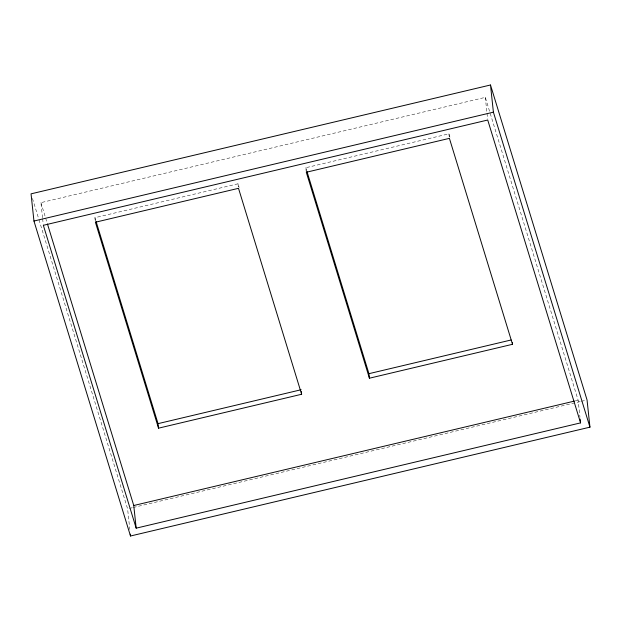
<?xml version="1.0" encoding="UTF-8"?>
<svg xmlns="http://www.w3.org/2000/svg" width="621" height="621" viewBox="0 0 621 621"><rect width="100%" height="100%" fill="white"/><g stroke="black" fill="none" stroke-linecap="round" stroke-linejoin="round"><path stroke-width="0.47" stroke-dasharray="3.1 2.33" d="M42.538 217.754L40.924 202.648L485.304 97.365L578.143 400.227L579.96 417.219M95.207 220.416L94.912 217.699L238.022 183.793L239.155 187.503M306.293 172.258L305.804 167.732L448.913 133.826L450.054 137.536M575.31 400.894L578.143 400.227M129.486 508.374L132.312 507.706M133.259 507.481L580.441 401.531M581.38 401.306L586.1 400.188M305.804 167.732L306.658 170.511M94.912 217.699L95.766 220.478M40.924 202.648L47.165 223.024M32.471 198.479L38.719 218.856M38.999 219.787L127.6 508.824L129.805 529.449M485.304 97.365L486.918 112.471M487.019 113.41L487.625 119.077M448.913 133.826L449.402 138.359M238.022 183.793L238.41 187.418M42.639 218.701L43.245 224.367"/><path stroke-width="0.93" d="M490.497 84.992L31.05 193.845L33.953 221.037L130.503 536.008L589.95 427.155L587.047 399.963L490.497 84.992L493.4 112.176L589.95 427.155M33.953 221.037L493.4 112.176M301.34 391.548L301.627 394.265L158.526 428.172L158.037 423.646L301.146 389.74M512.333 342.489L512.527 344.298L369.417 378.205L368.936 373.679L511.099 339.99M580.161 419.105L580.565 422.885L136.178 528.168L133.756 505.51L574.363 401.119M580.565 422.885L487.726 120.024L43.346 225.307L136.178 528.168M512.527 344.298L449.402 138.359L306.293 172.258L369.417 378.205M306.945 171.443L368.936 373.679M301.627 394.265L238.503 188.318L95.401 222.225L158.526 428.172M96.053 221.41L158.037 423.646M47.452 223.948L133.756 505.51M130.301 534.138L130.503 536.008"/></g></svg>
